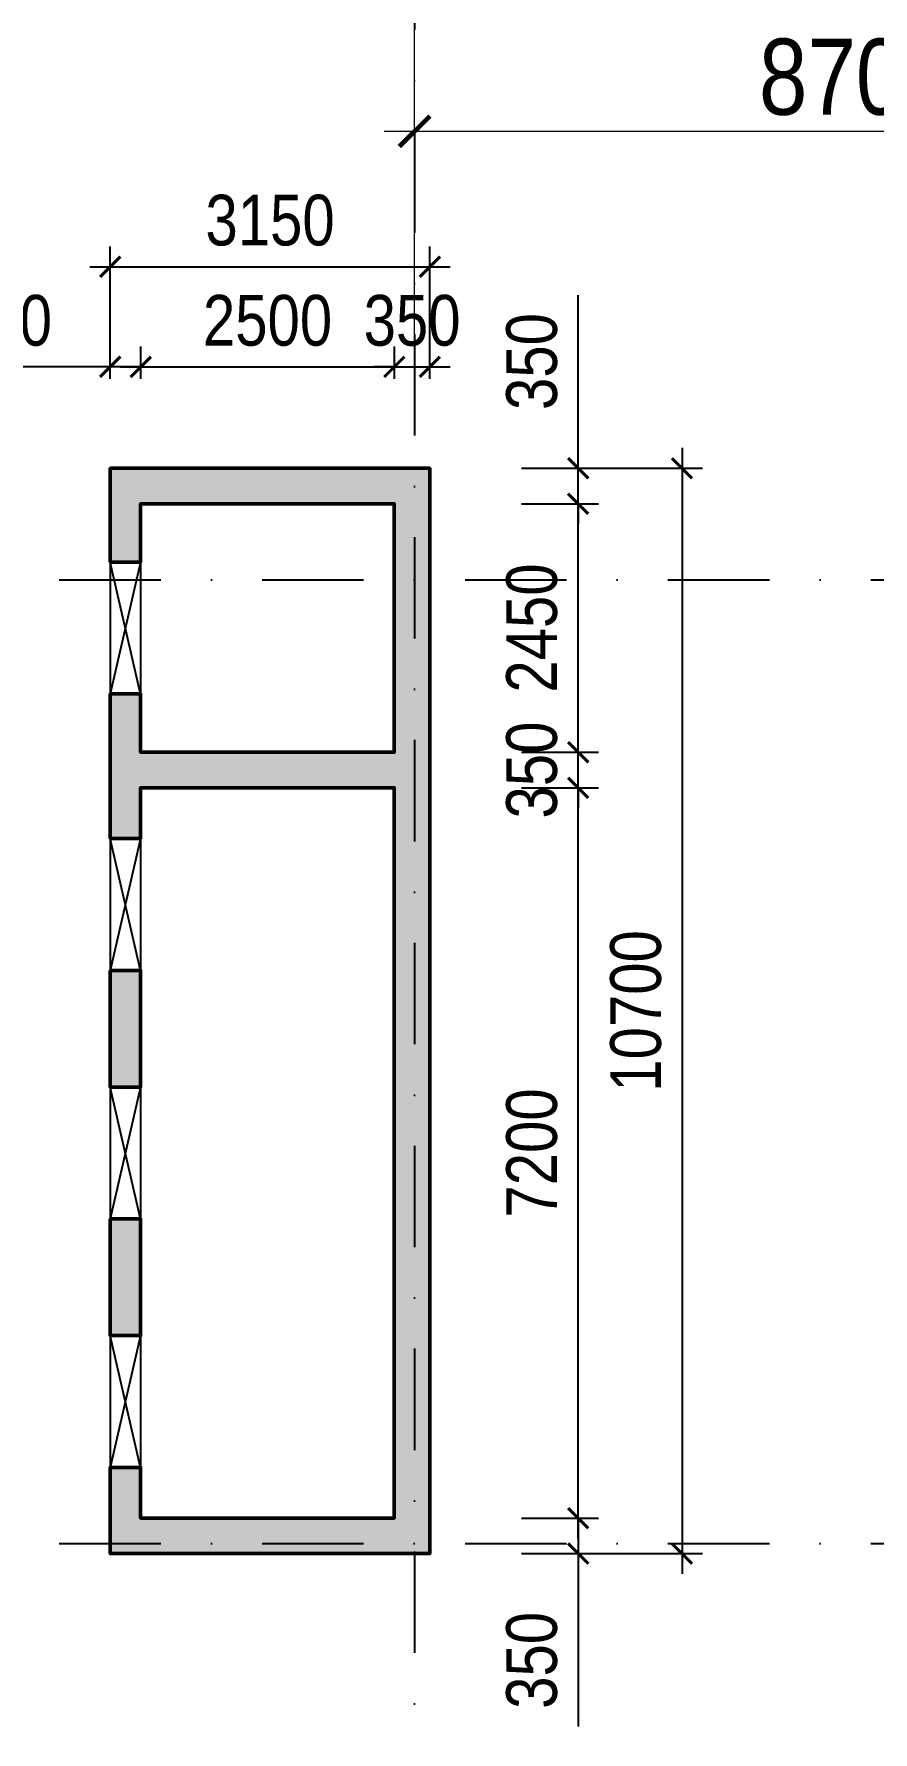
# Model space of a CAD drawing. Header units: millimetres. Extents: x 13965 to 1327256, y -72704 to 46237.
# Drawn here: x 304047 to 312317, y -23923 to -7183 of the extents above; entities that cross this region are included whole.
import ezdxf

# ---------------------------------------------------------------- set-up
doc = ezdxf.new("R2010")
doc.units = ezdxf.units.MM
doc.header["$MEASUREMENT"] = 0
doc.linetypes.add('DASHDOT', pattern=[1, 0.5, -0.25, 0, -0.25])
doc.linetypes.add('DASHED', pattern=[4.5, 3, -1.5])
for name, color, linetype in [('ccu11-Khuat', 9, 'DASHED'), ('ccu11-Manh', 8, 'Continuous'), ('ccu11-Thay', 7, 'Continuous'), ('KC2-DIM', 251, 'Continuous'), ('KT-Hatch', 251, 'Continuous'), ('KT-Luoi truc South Tower', 8, 'DASHDOT')]:
    doc.layers.add(name, color=color, linetype=linetype)
doc.layers.add('KT-Kich thuoc', color=159, linetype='Continuous', lineweight=18)
doc.layers.add('ST_MBDV Cot vach 220805$0$Xref_ST_MBDV Cot vach 30.7.2022$0$KT-Net cot vach', color=6, linetype='Continuous', lineweight=50)
doc.styles.add('Arial Narrow', font='ARIALN.TTF')
doc.dimstyles.new('ccu12-200', dxfattribs={"dimscale": 200, "dimtxt": 2.5, "dimasz": 1, "dimexe": 1, "dimexo": 2, "dimgap": 1, "dimtad": 1, "dimdec": 0, "dimdsep": 46, "dimtxsty": 'Arial Narrow', "dimblk": 'ARCHTICK', "dimcen": -1, "dimdle": 1, "dimclrd": 256, "dimclre": 256, "dimclrt": 3, "dimadec": 0, "dimazin": 2, "dimtfac": 0.1, "dimtdec": 0, "dimtmove": 0, "dimatfit": 1, "dimldrblk": 'ARCHTICK', "dimfxl": 1, "dimtvp": 0.833333, "dimtolj": 1, "dimtzin": 12, "dimarcsym": 0})
doc.dimstyles.new('CCU_1-300', dxfattribs={"dimscale": 300, "dimtxt": 2.5, "dimasz": 1, "dimexe": 1, "dimexo": 2, "dimgap": 0.5, "dimtad": 1, "dimdec": 0, "dimdsep": 46, "dimtxsty": 'Arial Narrow', "dimblk": 'ARCHTICK', "dimcen": -1, "dimdle": 1, "dimclrd": 256, "dimclre": 256, "dimclrt": 3, "dimadec": 0, "dimazin": 2, "dimtfac": 0.1, "dimtdec": 0, "dimtix": 1, "dimtmove": 2, "dimatfit": 1, "dimfxl": 1, "dimtvp": 0.833333, "dimtolj": 1, "dimtzin": 12, "dimarcsym": 0})

# ---------------------------------------------------------------- blocks, each defined once
blk = doc.blocks.new('_ArchTick')
at = {"color": 0, "const_width": 0.15}
blk.add_lwpolyline([(-0.5, -0.5), (0.5, 0.5)], dxfattribs=at)
blk = doc.blocks.new('*D1046')
at = {"layer": 'Defpoints', "color": 0, "transparency": 16777216}
for p in [(-42197, 37814, 0), (-37735, 33219), (-40305, 32332, 0)]:
    blk.add_point(p, dxfattribs=at)
at = {"layer": 'KT-Kich thuoc', "lineweight": -2, "transparency": 16777216}
for p, q in [((-39726, 38985), (-37637, 32935)), ((-41630, 38010), (-39344, 38799)), ((-39737, 32528), (-37452, 33317))]:
    blk.add_line(p, q, dxfattribs=at)
at = {"layer": 'KT-Kich thuoc', "lineweight": -2, "transparency": 16777216, "xscale": 300, "yscale": 300, "zscale": 300}
for p, rotation in [((-39628, 38701), 109.0471074798708), ((-37735, 33219), 289.0471074798708)]:
    blk.add_blockref('_ArchTick', p, dxfattribs=dict(at, rotation=rotation))
at = {"layer": 'KT-Kich thuoc', "color": 3, "transparency": 16777216, "insert": (-37846, 36248), "char_height": 750, "attachment_point": 5, "rotation": 289.0471, "style": 'Arial Narrow'}
blk.add_mtext('\\A1;5800', dxfattribs=at)
blk = doc.blocks.new('*D1069')
at = {"layer": 'Defpoints', "color": 0, "transparency": 16777216}
for p in [(-25223, 31492), (-33923, 28684, 0), (-25223, 28649, 0)]:
    blk.add_point(p, dxfattribs=at)
at = {"layer": 'KT-Kich thuoc', "lineweight": -2, "transparency": 16777216}
for p, q in [((-33923, 29284), (-33923, 31792)), ((-25223, 29249), (-25223, 31792)), ((-34223, 31492), (-24923, 31492))]:
    blk.add_line(p, q, dxfattribs=at)
at = {"layer": 'KT-Kich thuoc', "lineweight": -2, "transparency": 16777216, "xscale": 300, "yscale": 300, "zscale": 300, "rotation": 180}
blk.add_blockref('_ArchTick', (-33923, 31492), dxfattribs=at)
at = {"layer": 'KT-Kich thuoc', "lineweight": -2, "transparency": 16777216, "xscale": 300, "yscale": 300, "zscale": 300}
blk.add_blockref('_ArchTick', (-25223, 31492), dxfattribs=at)
at = {"layer": 'KT-Kich thuoc', "color": 3, "transparency": 16777216, "insert": (-29573, 32025), "char_height": 750, "attachment_point": 5, "style": 'Arial Narrow'}
blk.add_mtext('\\A1;8700', dxfattribs=at)
blk = doc.blocks.new('*D1073')
at = {"layer": 'Defpoints', "color": 0, "transparency": 16777216}
for p in [(-6323, 33292), (-33923, 28921), (-6323, 28921)]:
    blk.add_point(p, dxfattribs=at)
at = {"layer": 'KT-Kich thuoc', "lineweight": -2, "transparency": 16777216}
for p, q in [((-33923, 29521), (-33923, 33592)), ((-6323, 29521), (-6323, 33592)), ((-34223, 33292), (-6023, 33292))]:
    blk.add_line(p, q, dxfattribs=at)
at = {"layer": 'KT-Kich thuoc', "lineweight": -2, "transparency": 16777216, "xscale": 300, "yscale": 300, "zscale": 300, "rotation": 180}
blk.add_blockref('_ArchTick', (-33923, 33292), dxfattribs=at)
at = {"layer": 'KT-Kich thuoc', "lineweight": -2, "transparency": 16777216, "xscale": 300, "yscale": 300, "zscale": 300}
blk.add_blockref('_ArchTick', (-6323, 33292), dxfattribs=at)
at = {"layer": 'KT-Kich thuoc', "color": 3, "transparency": 16777216, "insert": (-20123, 33825), "char_height": 750, "attachment_point": 5, "style": 'Arial Narrow'}
blk.add_mtext('\\A1;27600', dxfattribs=at)
blk = doc.blocks.new('*D327')
at = {"layer": 'Defpoints', "color": 0, "transparency": 16777216}
for p in [(308452, -21814), (309411, -21814), (308452, -22164)]:
    blk.add_point(p, dxfattribs=at)
at = {"layer": 'KC2-DIM', "lineweight": -2, "transparency": 16777216}
for p, q in [((309411, -21814), (309411, -21614)), ((308852, -21814), (309611, -21814)), ((309411, -21814), (309411, -22164)), ((308852, -22164), (309611, -22164)), ((309411, -22164), (309411, -23868))]:
    blk.add_line(p, q, dxfattribs=at)
at = {"layer": 'KC2-DIM', "lineweight": -2, "transparency": 16777216, "xscale": 200, "yscale": 200, "zscale": 200}
for p, rotation in [((309411, -21814), 270), ((309411, -22164), 90)]:
    blk.add_blockref('_ArchTick', p, dxfattribs=dict(at, rotation=rotation))
at = {"layer": 'KC2-DIM', "color": 3, "transparency": 16777216, "insert": (308955, -23216), "char_height": 500, "attachment_point": 5, "rotation": 90, "style": 'Arial Narrow'}
blk.add_mtext('\\A1;350', dxfattribs=at)
blk = doc.blocks.new('*D328')
at = {"layer": 'Defpoints', "color": 0, "transparency": 16777216}
for p in [(308452, -14614), (309411, -14614), (308452, -21814)]:
    blk.add_point(p, dxfattribs=at)
at = {"layer": 'KC2-DIM', "lineweight": -2, "transparency": 16777216}
for p, q in [((309411, -22014), (309411, -14414)), ((308852, -14614), (309611, -14614)), ((308852, -21814), (309611, -21814))]:
    blk.add_line(p, q, dxfattribs=at)
at = {"layer": 'KC2-DIM', "lineweight": -2, "transparency": 16777216, "xscale": 200, "yscale": 200, "zscale": 200}
for p, rotation in [((309411, -14614), 90), ((309411, -21814), 270)]:
    blk.add_blockref('_ArchTick', p, dxfattribs=dict(at, rotation=rotation))
at = {"layer": 'KC2-DIM', "color": 3, "transparency": 16777216, "insert": (308955, -18214), "char_height": 500, "attachment_point": 5, "rotation": 90, "style": 'Arial Narrow'}
blk.add_mtext('\\A1;7200', dxfattribs=at)
blk = doc.blocks.new('*D329')
at = {"layer": 'Defpoints', "color": 0, "transparency": 16777216}
for p in [(308452, -14264), (309411, -14264), (308452, -14614)]:
    blk.add_point(p, dxfattribs=at)
at = {"layer": 'KC2-DIM', "lineweight": -2, "transparency": 16777216}
for p, q in [((309411, -14264), (309411, -14064)), ((308852, -14264), (309611, -14264)), ((309411, -14614), (309411, -14264)), ((308852, -14614), (309611, -14614)), ((309411, -14614), (309411, -14814))]:
    blk.add_line(p, q, dxfattribs=at)
at = {"layer": 'KC2-DIM', "lineweight": -2, "transparency": 16777216, "xscale": 200, "yscale": 200, "zscale": 200}
for p, rotation in [((309411, -14264), 270), ((309411, -14614), 90)]:
    blk.add_blockref('_ArchTick', p, dxfattribs=dict(at, rotation=rotation))
at = {"layer": 'KC2-DIM', "color": 3, "transparency": 16777216, "insert": (308955, -14439), "char_height": 500, "attachment_point": 5, "rotation": 90, "style": 'Arial Narrow'}
blk.add_mtext('\\A1;350', dxfattribs=at)
blk = doc.blocks.new('*D330')
at = {"layer": 'Defpoints', "color": 0, "transparency": 16777216}
for p in [(308452, -11814), (309411, -11814), (308452, -14264)]:
    blk.add_point(p, dxfattribs=at)
at = {"layer": 'KC2-DIM', "lineweight": -2, "transparency": 16777216}
for p, q in [((309411, -14464), (309411, -11614)), ((308852, -11814), (309611, -11814)), ((308852, -14264), (309611, -14264))]:
    blk.add_line(p, q, dxfattribs=at)
at = {"layer": 'KC2-DIM', "lineweight": -2, "transparency": 16777216, "xscale": 200, "yscale": 200, "zscale": 200}
for p, rotation in [((309411, -11814), 90), ((309411, -14264), 270)]:
    blk.add_blockref('_ArchTick', p, dxfattribs=dict(at, rotation=rotation))
at = {"layer": 'KC2-DIM', "color": 3, "transparency": 16777216, "insert": (308955, -13039), "char_height": 500, "attachment_point": 5, "rotation": 90, "style": 'Arial Narrow'}
blk.add_mtext('\\A1;2450', dxfattribs=at)
blk = doc.blocks.new('*D331')
at = {"layer": 'Defpoints', "color": 0, "transparency": 16777216}
for p in [(308452, -11464), (309411, -11464), (308452, -11814)]:
    blk.add_point(p, dxfattribs=at)
at = {"layer": 'KC2-DIM', "lineweight": -2, "transparency": 16777216}
for p, q in [((309411, -11464), (309411, -9759)), ((308852, -11464), (309611, -11464)), ((309411, -11814), (309411, -11464)), ((308852, -11814), (309611, -11814)), ((309411, -11814), (309411, -12014))]:
    blk.add_line(p, q, dxfattribs=at)
at = {"layer": 'KC2-DIM', "lineweight": -2, "transparency": 16777216, "xscale": 200, "yscale": 200, "zscale": 200}
for p, rotation in [((309411, -11464), 270), ((309411, -11814), 90)]:
    blk.add_blockref('_ArchTick', p, dxfattribs=dict(at, rotation=rotation))
at = {"layer": 'KC2-DIM', "color": 3, "transparency": 16777216, "insert": (308955, -10412), "char_height": 500, "attachment_point": 5, "rotation": 90, "style": 'Arial Narrow'}
blk.add_mtext('\\A1;350', dxfattribs=at)
blk = doc.blocks.new('*D332')
at = {"layer": 'Defpoints', "color": 0, "transparency": 16777216}
for p in [(308452, -11464), (308452, -22164), (310435, -22164)]:
    blk.add_point(p, dxfattribs=at)
at = {"layer": 'KC2-DIM', "lineweight": -2, "transparency": 16777216}
for p, q in [((310435, -11264), (310435, -22364)), ((308852, -11464), (310635, -11464)), ((308852, -22164), (310635, -22164))]:
    blk.add_line(p, q, dxfattribs=at)
at = {"layer": 'KC2-DIM', "lineweight": -2, "transparency": 16777216, "xscale": 200, "yscale": 200, "zscale": 200}
for p, rotation in [((310435, -11464), 90), ((310435, -22164), 270)]:
    blk.add_blockref('_ArchTick', p, dxfattribs=dict(at, rotation=rotation))
at = {"layer": 'KC2-DIM', "color": 3, "transparency": 16777216, "insert": (309980, -16814), "char_height": 500, "attachment_point": 5, "rotation": 90, "style": 'Arial Narrow'}
blk.add_mtext('\\A1;10700', dxfattribs=at)
blk = doc.blocks.new('*D333')
at = {"layer": 'Defpoints', "color": 0, "transparency": 16777216}
for p in [(304799, -10464), (304799, -10983), (305099, -10983)]:
    blk.add_point(p, dxfattribs=at)
at = {"layer": 'KC2-DIM', "lineweight": -2, "transparency": 16777216}
for p, q in [((304799, -10583), (304799, -10264)), ((305099, -10583), (305099, -10264)), ((304799, -10464), (303094, -10464)), ((305099, -10464), (304799, -10464)), ((305099, -10464), (305299, -10464))]:
    blk.add_line(p, q, dxfattribs=at)
at = {"layer": 'KC2-DIM', "lineweight": -2, "transparency": 16777216, "xscale": 200, "yscale": 200, "zscale": 200}
blk.add_blockref('_ArchTick', (304799, -10464), dxfattribs=at)
at = {"layer": 'KC2-DIM', "lineweight": -2, "transparency": 16777216, "xscale": 200, "yscale": 200, "zscale": 200, "rotation": 180}
blk.add_blockref('_ArchTick', (305099, -10464), dxfattribs=at)
at = {"layer": 'KC2-DIM', "color": 3, "transparency": 16777216, "insert": (303747, -10009), "char_height": 500, "attachment_point": 5, "style": 'Arial Narrow'}
blk.add_mtext('\\A1;300', dxfattribs=at)
blk = doc.blocks.new('*D334')
at = {"layer": 'Defpoints', "color": 0, "transparency": 16777216}
for p in [(307599, -10464), (305099, -10983), (307599, -10983)]:
    blk.add_point(p, dxfattribs=at)
at = {"layer": 'KC2-DIM', "lineweight": -2, "transparency": 16777216}
for p, q in [((305099, -10583), (305099, -10264)), ((307599, -10583), (307599, -10264)), ((304899, -10464), (307799, -10464))]:
    blk.add_line(p, q, dxfattribs=at)
at = {"layer": 'KC2-DIM', "lineweight": -2, "transparency": 16777216, "xscale": 200, "yscale": 200, "zscale": 200, "rotation": 180}
blk.add_blockref('_ArchTick', (305099, -10464), dxfattribs=at)
at = {"layer": 'KC2-DIM', "lineweight": -2, "transparency": 16777216, "xscale": 200, "yscale": 200, "zscale": 200}
blk.add_blockref('_ArchTick', (307599, -10464), dxfattribs=at)
at = {"layer": 'KC2-DIM', "color": 3, "transparency": 16777216, "insert": (306349, -10009), "char_height": 500, "attachment_point": 5, "style": 'Arial Narrow'}
blk.add_mtext('\\A1;2500', dxfattribs=at)
blk = doc.blocks.new('*D335')
at = {"layer": 'Defpoints', "color": 0, "transparency": 16777216}
for p in [(307949, -10464), (307599, -10983), (307949, -10983)]:
    blk.add_point(p, dxfattribs=at)
at = {"layer": 'KC2-DIM', "lineweight": -2, "transparency": 16777216}
for p, q in [((307599, -10583), (307599, -10264)), ((307949, -10583), (307949, -10264)), ((307599, -10464), (307399, -10464)), ((307599, -10464), (307949, -10464)), ((307949, -10464), (308149, -10464))]:
    blk.add_line(p, q, dxfattribs=at)
at = {"layer": 'KC2-DIM', "lineweight": -2, "transparency": 16777216, "xscale": 200, "yscale": 200, "zscale": 200}
blk.add_blockref('_ArchTick', (307599, -10464), dxfattribs=at)
at = {"layer": 'KC2-DIM', "lineweight": -2, "transparency": 16777216, "xscale": 200, "yscale": 200, "zscale": 200, "rotation": 180}
blk.add_blockref('_ArchTick', (307949, -10464), dxfattribs=at)
at = {"layer": 'KC2-DIM', "color": 3, "transparency": 16777216, "insert": (307774, -10009), "char_height": 500, "attachment_point": 5, "style": 'Arial Narrow'}
blk.add_mtext('\\A1;350', dxfattribs=at)
blk = doc.blocks.new('*D336')
at = {"layer": 'Defpoints', "color": 0, "transparency": 16777216}
for p in [(307949, -9477), (304799, -10983), (307949, -10983)]:
    blk.add_point(p, dxfattribs=at)
at = {"layer": 'KC2-DIM', "lineweight": -2, "transparency": 16777216}
for p, q in [((304799, -10583), (304799, -9277)), ((307949, -10583), (307949, -9277)), ((304599, -9477), (308149, -9477))]:
    blk.add_line(p, q, dxfattribs=at)
at = {"layer": 'KC2-DIM', "lineweight": -2, "transparency": 16777216, "xscale": 200, "yscale": 200, "zscale": 200, "rotation": 180}
blk.add_blockref('_ArchTick', (304799, -9477), dxfattribs=at)
at = {"layer": 'KC2-DIM', "lineweight": -2, "transparency": 16777216, "xscale": 200, "yscale": 200, "zscale": 200}
blk.add_blockref('_ArchTick', (307949, -9477), dxfattribs=at)
at = {"layer": 'KC2-DIM', "color": 3, "transparency": 16777216, "insert": (306374, -9021), "char_height": 500, "attachment_point": 5, "style": 'Arial Narrow'}
blk.add_mtext('\\A1;3150', dxfattribs=at)
blk = doc.blocks.new('MBCV-T21')
at = {"layer": 'KT-Hatch'}
h = blk.add_hatch(dxfattribs=at)
h.set_pattern_fill('BTCT', color=256, scale=30)
h.set_pattern_definition([(50, (6073.49, -25720.42), (215.17805, -18.82564), [22.5, -247.5]), (355, (6073.5, -25720.42), (-41.6254, 225.6576), [18, -198]), (100.4514, (6091.42, -25721.99), (173.5528, 206.8319), [19.1221, -210.3426]), (46.1842, (6073.5, -25660.42), (320.1723, -49.6557), [33.75, -371.25]), (96.6356, (6100.17, -25664.55), (280.3988, 292.2354), [28.683, -315.514]), (351.1842, (6073.5, -25660.42), (280.3986, 292.2356), [27, -297]), (21, (6103.49, -25675.42), (179.0721, -120.78567), [22.5, -247.5]), (326, (6103.5, -25675.42), (72.9946, 217.545), [18, -198]), (71.4514, (6118.41, -25685.48), (252.0668, 96.75915), [19.1221, -210.3426]), (37.5, (6073.49, -25720.42), (3.64796, 99.86816), [0, -195.6, 0, -201, 0, -198.75]), (7.5, (6073.49, -25720.42), (78.92086, 118.32351), [0, -114.6, 0, -191.1, 0, -75.75]), (327.5, (6006.59, -25720.42), (160.14673, -6.76646), [0, -75, 0, -234, 0, -310.5]), (317.5, (5976.59, -25720.42), (174.95585, 30.0315), [0, -97.5, 0, -155.4, 0, -220.5]), (45, (6073.49, -25720.42), (-79.54951, 79.54951), []), (45, (6126.52, -25720.42), (-79.54951, 79.54951), [])])
h.paths.add_polyline_path([(-30850, -6100), (-30550, -6100), (-30550, -4950), (-30850, -4950)], flags=17)
h.paths.add_polyline_path([(-30550, -2500), (-30850, -2500), (-30850, -3650), (-30550, -3650)], flags=17)
h.paths.add_polyline_path([(-30850, -1200), (-30550, -1200), (-30550, -700), (-28050, -700), (-28050, -7900), (-30550, -7900), (-30550, -7400), (-30850, -7400), (-30850, -8250), (-27700, -8250), (-27700, 2450), (-30850, 2450), (-30850, 1525), (-30550, 1525), (-30550, 2100), (-28050, 2100), (-28050, -350), (-30550, -350), (-30550, 225), (-30850, 225)])
h.paths.add_polyline_path([(-34150, -7900), (-36650, -7900), (-36650, -700), (-34150, -700), (-34150, -1200), (-33850, -1200), (-33850, -350), (-37000, -350), (-37000, -8250), (-33850, -8250), (-33850, -7400), (-34150, -7400)])
h.paths.add_polyline_path([(-34150, -6100), (-33850, -6100), (-33850, -4950), (-34150, -4950)], flags=17)
h.paths.add_polyline_path([(-34150, -3650), (-33850, -3650), (-33850, -2500), (-34150, -2500)], flags=17)
at = {"layer": 'ccu11-Khuat', "color": 6, "ltscale": 0.2}
for points in [[(-30850, 1525), (-30850, 225)], [(-30850, -1200), (-30850, -2500)], [(-30850, -3650), (-30850, -4950)], [(-30850, -6100), (-30850, -7400)]]:
    blk.add_lwpolyline(points, dxfattribs=at)
at = {"layer": 'ccu11-Thay', "color": 6, "ltscale": 0.5}
for points in [[(-30550, 1525), (-30550, 225)], [(-30550, -1200), (-30550, -2500)], [(-30550, -3650), (-30550, -4950)], [(-30550, -6100), (-30550, -7400)]]:
    blk.add_lwpolyline(points, dxfattribs=at)
at = {"layer": 'KC2-DIM', "ltscale": 0.5}
for points in [[(-30550, 1525), (-30850, 225)], [(-30550, 225), (-30850, 1525)], [(-30550, -1200), (-30850, -2500)], [(-30550, -2500), (-30850, -1200)], [(-30550, -3650), (-30850, -4950)], [(-30550, -4950), (-30850, -3650)], [(-30550, -6100), (-30850, -7400)], [(-30550, -7400), (-30850, -6100)]]:
    blk.add_lwpolyline(points, dxfattribs=at)
at = {"layer": 'ST_MBDV Cot vach 220805$0$Xref_ST_MBDV Cot vach 30.7.2022$0$KT-Net cot vach'}
for points in [[(-30850, 1525), (-30850, 2450), (-27700, 2450), (-27700, -8250), (-30850, -8250), (-30850, -7400), (-30550, -7400), (-30550, -7900), (-28050, -7900), (-28050, -700), (-30550, -700), (-30550, -1200), (-30850, -1200), (-30850, 225), (-30550, 225), (-30550, -350), (-28050, -350), (-28050, 2100), (-30550, 2100), (-30550, 1525)], [(-30850, -2500), (-30550, -2500), (-30550, -3650), (-30850, -3650)], [(-30850, -4950), (-30550, -4950), (-30550, -6100), (-30850, -6100)]]:
    blk.add_lwpolyline(points, close=True, dxfattribs=at)
blk = doc.blocks.new('Asix South Tower')
at = {"layer": 'KT-Luoi truc South Tower', "ltscale": 2000}
for p, q in [((-33923, 33491.9), (-33923, -4459.1)), ((-49426.2, 27070.4), (10118.8, 27070.4)), ((-49426.2, 17570.4), (10118.8, 17570.4))]:
    blk.add_line(p, q, dxfattribs=at)
at = {"layer": 'KT-Kich thuoc'}
dim = blk.add_linear_dim(base=(-37735.1, 33218.9), p1=(-42196.7, 37814.5, 0), p2=(-40304.5, 32331.8, 0), angle=109.04711, dimstyle='CCU_1-300', dxfattribs=at)
dim.commit()
dim.dimension.update_dxf_attribs({"geometry": '*D1046', "text_midpoint": (-37846.3, 36248.5), "dimtype": 128})
for base, p1, p2, picture, middle in [((-6323, 33291.9), (-33923, 28921.3), (-6323, 28921.3), '*D1073', (-20123, 33824.8)), ((-25223, 31491.9), (-33923, 28684.3, 0), (-25223, 28648.7, 0), '*D1069', (-29573, 32024.8))]:
    dim = blk.add_linear_dim(base=base, p1=p1, p2=p2, dimstyle='CCU_1-300', dxfattribs=at)
    dim.commit()
    dim.dimension.update_dxf_attribs({"geometry": picture, "text_midpoint": middle})

msp = doc.modelspace()

# ---------------------------------------------------------------- block references
at = {"layer": 'ccu11-Manh'}
msp.add_blockref('MBCV-T21', (335648.4, -13913.9), dxfattribs=at)
at = {"layer": 'KT-Kich thuoc'}
msp.add_blockref('Asix South Tower', (341721.4, -39634.4), dxfattribs=at)

# ---------------------------------------------------------------- dimensions: what is measured, and where the dimension line sits
at = {"layer": 'KC2-DIM'}
for base, p1, p2, picture, middle in [((307948.8, -9476.6), (304798.8, -10982.7), (307948.8, -10982.7), '*D336', (306373.8, -9021.4)), ((304798.8, -10464.1), (305098.8, -10982.7), (304798.8, -10982.7), '*D333', (303746.5, -10008.8)), ((307598.8, -10464.1), (305098.8, -10982.7), (307598.8, -10982.7), '*D334', (306348.8, -10008.8))]:
    dim = msp.add_linear_dim(base=base, p1=p1, p2=p2, dimstyle='ccu12-200', dxfattribs=at)
    dim.commit()
    dim.dimension.update_dxf_attribs({"geometry": picture, "text_midpoint": middle})
dim = msp.add_linear_dim(base=(307948.8, -10464.1), p1=(307598.8, -10982.7), p2=(307948.8, -10982.7), dimstyle='ccu12-200', dxfattribs=at)
dim.commit()
dim.dimension.update_dxf_attribs({"geometry": '*D335', "text_midpoint": (307773.8, -10464.1), "dimtype": 160})
for base, p1, p2, picture, middle in [((309410.6, -11463.9), (308451.9, -11813.9), (308451.9, -11463.9), '*D331', (308955.3, -10411.7)), ((310435.4, -22163.9), (308451.9, -11463.9), (308451.9, -22163.9), '*D332', (309980.1, -16813.9)), ((309410.6, -11813.9), (308451.9, -14263.9), (308451.9, -11813.9), '*D330', (308955.3, -13038.9)), ((309410.6, -14613.9), (308451.9, -21813.9), (308451.9, -14613.9), '*D328', (308955.3, -18213.9))]:
    dim = msp.add_linear_dim(base=base, p1=p1, p2=p2, angle=90, dimstyle='ccu12-200', dxfattribs=at)
    dim.commit()
    dim.dimension.update_dxf_attribs({"geometry": picture, "text_midpoint": middle})
for base, p1, p2, picture, middle in [((309410.6, -14263.9), (308451.9, -14613.9), (308451.9, -14263.9), '*D329', (309410.6, -14438.9)), ((309410.6, -21813.9), (308451.9, -22163.9), (308451.9, -21813.9), '*D327', (309410.6, -23216.2))]:
    dim = msp.add_linear_dim(base=base, p1=p1, p2=p2, angle=90, dimstyle='ccu12-200', dxfattribs=at)
    dim.commit()
    dim.dimension.update_dxf_attribs({"geometry": picture, "text_midpoint": middle, "dimtype": 160})

doc.saveas('drawing.dxf')
